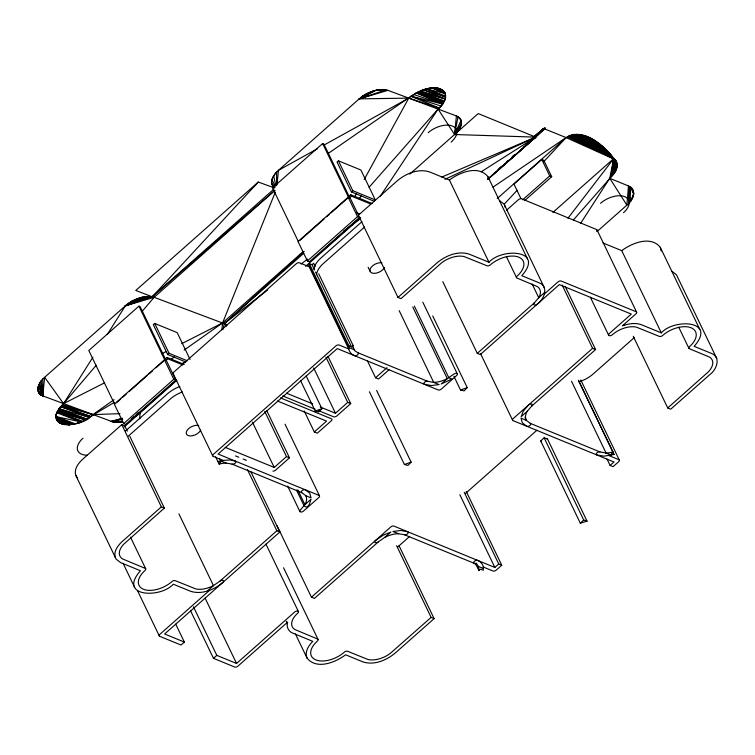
<?xml version="1.0" encoding="UTF-8"?>
<svg xmlns="http://www.w3.org/2000/svg" width="755" height="755" viewBox="0 0 755 755"><rect width="100%" height="100%" fill="white"/><g stroke="black" fill="none" stroke-linecap="round" stroke-linejoin="round"><path stroke-width="1.13" d="M573.47 219.894L613.551 174.245L613.711 158.597C603.471 145.111 583.738 127.133 566.099 137.599L497.234 198.546M139.807 418.827L139.996 412.947L137.637 413.023M613.551 174.245C617.279 170.045 619.204 162.231 613.711 158.597L579.878 134.522M96.281 365.222L63.562 403.642C38.694 428.849 81.285 429.519 92.903 414.608L114.033 399.669M369.101 187.268L438.079 109.088C443.572 104.926 449.621 94.62 441.883 89.666M612.711 175.283L613.711 158.597L611.21 155.322M122.301 418.185L111.24 421.469L122.584 421.724L117.544 422.356L113.118 422.007L42.771 395.875C33.833 392.685 38.883 381.209 44.639 377.292L125.368 305.841C133.144 299.405 143.941 294.469 154.124 297.319L227.434 324.848M42.752 379.104L42.771 395.875L38.099 386.588L37.75 390.014L42.771 395.875L44.639 377.292L63.562 403.642L104.36 382.927M221.885 329.878L222.583 322.913L275.292 192.176M380.322 196.187L438.079 109.088L454.557 134.522C460.333 130.615 465.439 119.205 456.416 115.94L387.957 90.355C377.774 87.504 366.977 92.431 359.201 98.877L278.472 170.328C273.971 174.094 268.638 181.804 273.65 187.146M277.076 184.258L278.472 170.328L317.449 148.726M456.416 115.94L454.557 134.522L535.663 137.117L545.176 127.708L534.587 137.014M611.795 176.302L613.711 158.597L609.502 153.303M610.804 177.302L613.711 158.597L607.718 151.34M314.552 269.95L312.013 264.675L309.286 263.561L309.191 266.76L348.763 348.989L339.089 345.026A2.407 1.35 -25.7 0 0 335.918 345.894L213.429 454.302A2.407 1.35 -25.7 0 0 213.259 456.398L222.942 460.361M313.589 263.391L312.013 264.675M309.286 263.561L348.857 345.79C347.781 349.952 350.518 354.284 354.482 355.662A2.407 1.35 -25.7 0 0 357.596 354.841A2.407 1.35 -25.7 0 0 357.917 352.745L355.124 350.99L353.104 347.63M318.695 273.791L353.17 345.62A19.63 11.004 -25.7 0 0 354.18 349.858M474.178 563.296A2.407 1.35 -25.7 0 1 474.499 561.201A2.407 1.35 -25.7 0 1 477.613 560.38C481.577 561.758 484.314 566.099 483.228 570.251L480.51 569.138L478.925 570.421A19.63 11.004 -25.7 0 0 477.915 566.184L474.178 563.296L404.387 534.71L398.413 533.7L392.977 531.473L400.688 530.491L407.681 531.728A2.407 1.35 -25.7 0 1 407.558 533.776A2.407 1.35 -25.7 0 1 404.435 534.719M605.878 149.452L613.711 158.597L609.738 178.284L628.471 185.956C637.503 189.411 632.945 201.028 626.895 205.143L597.063 231.549M223.121 329.246L224.207 323.687L304.208 251.415M276.604 185.551L276.585 172.14C274.008 175.179 271.262 178.831 271.583 183.05L275.179 187.231M445.224 98.952L420.497 90.836L423.395 89.732L445.224 98.952L419.063 91.459L444.468 100.962L445.224 98.952L445.601 97.027L426.301 88.873L419.063 91.459L412.287 95.338L328.104 153.529M460.399 118.903L458.049 116.714L454.557 134.522L458.058 130.841M56.04 415.703L56.748 412.777L81.144 421.903L78.246 422.998M633.294 190.59L633.7 193.903L632.718 197.612L630.397 201.443L630.132 186.806L632.567 189.146L633.7 193.903L630.397 201.443M56.181 414.75L56.748 412.777L56.002 416.628L73.905 424.197L56.049 417.515L72.489 424.47L56.191 418.374L71.102 424.669L56.427 419.185L69.734 424.81C65.128 424.952 59.239 424.47 56.757 419.959L69.734 424.81L61.523 423.914M461.097 120.271L454.557 134.522L459.389 128.954L461.097 125.236L454.557 134.522L461.447 123.471L461.097 120.271L458.049 116.714M414.344 306.058L448.838 377.745L451.981 379.029L441.213 383.993L447.271 378.632L453.746 374.206A2.407 1.35 -25.7 0 1 456.85 373.451A2.407 1.35 -25.7 0 1 456.633 375.528L441.326 389.08A2.407 1.35 -25.7 0 1 438.155 389.939L337.249 348.593L218.101 454.048L319.006 495.393A2.407 1.35 -25.7 0 1 318.836 497.488L303.529 511.041A2.407 1.35 -25.7 0 1 300.405 511.928A2.407 1.35 -25.7 0 1 300.424 509.908L304.897 504.651L310.947 499.291C310.107 502.292 308.465 509.842 304.086 505.869L296.479 490.052M442.798 281.672L477.292 353.359L534.313 302.897L538.73 297.687L544.789 292.327M527.283 411.23L521.139 416.751L523.29 411.126L528.566 405.001A2.407 1.35 -25.7 0 1 531.68 404.114A2.407 1.35 -25.7 0 1 531.671 406.133L527.283 411.23A19.63 11.004 -25.7 0 0 526.518 420.478L530.255 423.357A2.407 1.35 -25.7 0 1 529.934 425.461A2.407 1.35 -25.7 0 1 526.82 426.273L522.337 422.809L521.026 418.128L526.518 420.478M354.652 196.989L356.341 193.903M364.231 179.482L408.738 98.122L416.25 92.884L443.355 103.01L417.647 92.148L443.959 101.982L419.063 91.459M63.562 403.642L92.903 357.209M107.257 334.493L125.368 305.841L132.248 301.037L127.482 304.114M580.501 223.508L609.738 178.284L626.895 205.143L628.471 185.956L628.783 203.321L630.132 186.806L633.7 193.903M567.92 218.289L613.711 158.597L603.972 147.64M60.579 406.634L89.354 417.392L86.749 419.072L58.965 408.691L60.579 406.634L90.591 416.496L114.373 402.33M366.081 94.073L361.315 97.15L373.97 90.77L359.201 98.877L408.738 98.122L439.146 108.107L442.675 104.048L416.25 92.884M141.949 311.617L154.124 297.319L274.848 190.468M359.021 198.688L361.352 196.055M134.824 299.744L125.368 305.841L152.236 296.781L258.276 182.049L273.942 187.759M504.331 204.067L517.166 190.251M543.638 161.768L566.099 137.599L614.768 159.456M306.181 375.981L321.913 408.663L318.752 411.937L315.184 411.003L300.471 380.426M432.738 315.958L467.241 387.636L464.08 390.911L460.503 389.976L453.915 376.273M376.632 390.486L411.135 462.173L407.974 465.439L404.406 464.504L369.393 391.769M533.823 137.051L543.524 128.463L536.588 135.013L543.524 128.463L566.099 137.599L492.987 187.146M541.845 130.087L543.524 128.463L533.927 137.108M540.269 131.578L543.524 128.463L533.983 137.25M538.513 133.22L543.524 128.463L534.21 137.07M540.74 440.986L544.128 437.787L547.479 438.929L587.05 521.158L580.312 523.206L540.74 440.986L541.278 440.76M580.312 523.206L583.7 520.006L587.05 521.158M534.531 136.91L543.524 128.463L534.502 136.825M534.096 137.278L543.524 128.463L534.342 137.004M526.178 144.431L527.915 142.837L526.471 144.233M532.379 138.882L543.524 128.463M498.998 168.535L501.622 166.175M258.276 182.049L135.787 290.467L152.236 296.781L274.829 190.449M166.062 360.484L140.156 306.662L138.911 306.152L88.797 350.499L114.703 404.321M349.782 197.867L323.886 144.045L322.63 143.535L272.527 187.882L298.433 241.704M152.236 296.781L274.103 188.92M190.081 359.437L177.18 332.634L154.699 323.423L153.303 324.65L167.695 354.548L185.89 362.004M338.419 160.806L337.032 162.032L351.424 191.93L373.904 201.141L375.292 199.915L360.899 170.017L338.419 160.806L352.811 190.704L375.292 199.915M167.695 354.548L169.082 353.321L187.287 360.777M351.424 191.93L352.811 190.704M164.439 359.824L114.326 404.17L123.678 423.602L125.679 424.423L175.783 380.076L166.43 360.635L164.439 359.824L173.792 379.255L175.783 380.076M165.383 358.946L167.091 357.426L184.22 364.448M348.159 197.206L298.055 241.553L307.408 260.985L309.408 261.806L359.512 217.459L357.511 216.638L348.159 197.206L350.16 198.018L397.979 297.423L400.981 298.659L441.835 262.627A19.63 11.004 -25.7 0 1 464.108 256.558L487.06 265.798A2.407 1.35 -25.7 0 0 490.174 264.986L491.241 264.08A21.64 12.127 -25.7 0 1 518.751 257.162A21.64 12.127 -25.7 0 1 518.156 275.103L517.147 276.037A2.407 1.35 -25.7 0 0 517.033 278.085L537.239 286.523A19.63 11.004 -25.7 0 1 538.645 297.848M349.112 196.328L350.82 194.809L372.234 203.586M116.459 402.764L120.857 398.876M122.612 397.319L126.132 394.204M129.643 391.099L147.225 375.537M148.99 373.98L152.501 370.865M156.021 367.751L164.807 359.975L138.911 306.152M300.188 240.147L323.923 219.139M326.556 216.808L329.199 214.477M330.954 212.919L348.536 197.357L322.63 143.535M166.024 360.286L167.742 358.776L182.729 364.91M348.895 198.433L351.471 196.158L370.733 204.048M184.163 350.084L222.583 322.913L302.774 251.934M303.689 253.34L224.207 323.687L226.566 325.867L224.207 323.687L267.742 289.92M127.321 431.133L124.783 425.858L121.791 424.631L82.814 459.125C78.426 463.089 73.773 469.082 75.764 475.348L116.157 559.162L120.555 562.579L140.449 570.742C117.223 597.12 160.636 598.526 173.272 584.191L190.581 591.278C201.83 594.912 214.137 589.721 222.8 582.492A2.407 1.35 -25.7 0 0 223.018 580.425A2.407 1.35 -25.7 0 0 219.913 581.171L213.439 585.606L207.38 590.967M358.408 215.203L397.385 180.709C406.048 173.48 418.355 168.289 429.595 171.923L449.404 180.039L488.976 262.259C501.603 247.904 545.025 249.358 521.799 275.707L539.108 282.804C549.14 286.617 544.072 299.537 537.362 304.076A2.407 1.35 -25.7 0 1 534.238 304.954A2.407 1.35 -25.7 0 1 534.257 302.944M123.678 423.602L173.792 379.255M307.408 260.985L357.511 216.638M140.109 412.334L176.491 380.142M323.838 249.716L360.211 217.525M124.15 426.962L176.849 380.322M305.652 266.326L360.22 218.025M409.805 174.131L478.217 113.58L535.663 137.117L487.89 179.199M125.519 430.954L167.638 393.666A22.037 12.354 -25.7 0 1 179.794 386.579M361.985 221.649L320.743 258.153A22.037 12.354 -25.7 0 0 313.938 269.384M128.105 436.333L170.224 399.055A22.037 12.354 -25.7 0 1 182.38 391.968M364.571 227.038L323.329 263.533A22.037 12.354 -25.7 0 0 316.524 274.773M506.596 161.863L508.351 160.305M511.862 157.2L514.495 154.869L512.683 156.398M487.881 179.341L544.865 128.897M524.725 200.575L551.697 176.708L543.779 160.268L541.788 159.447L513.947 184.088L520.874 198.471M213.646 585.502A19.63 11.004 -25.7 0 1 195.639 588.872L175.188 580.652A2.407 1.35 -25.7 0 0 172.074 581.463L171.007 582.369A21.64 12.127 -25.7 0 1 143.497 589.287A21.64 12.127 -25.7 0 1 144.092 571.346L145.102 570.412A2.407 1.35 -25.7 0 0 145.215 568.364L122.508 558.908A19.63 11.004 -25.7 0 1 123.716 544.204L164.363 508.087L161.362 506.86L122.386 541.354C118.007 545.318 113.344 551.301 115.336 557.567M397.979 297.423L436.956 262.929C445.62 255.709 457.926 250.518 469.166 254.142L488.976 262.259M215.59 456.747L219.139 464.127L220.743 462.702L218.025 461.588L222.697 460.399L230.69 460.003L235.334 461.116A2.407 1.35 -25.7 0 1 235.22 463.155A2.407 1.35 -25.7 0 1 232.096 464.108L226.066 463.079L220.63 460.852L219.62 458.747M348.857 345.79L351.585 346.904L353.189 345.479M506.577 210.183L518.449 199.679A2.407 1.35 -25.7 0 1 521.62 198.81L596.554 229.511A2.407 1.35 -25.7 0 1 596.799 231.153M522.734 199.764L549.697 175.887L551.697 176.708M552.896 212.419L613.711 158.597L615.391 160.117M225.226 447.366L274.235 467.449L286.485 456.605L289.476 457.832L275.566 470.148A2.407 1.35 -25.7 0 1 272.904 471.129M304.19 410.909L314.325 431.964L326.566 421.12L277.566 401.047M320.233 406.992L335.475 413.24L347.725 402.396L350.726 403.623L336.805 415.948A2.407 1.35 -25.7 0 1 333.635 416.807L318.459 410.597M367.459 360.918L375.565 377.764L386.938 367.694M388.995 369.752L378.557 378.991L375.565 377.764M209.711 590.202L159.947 634.238A2.407 1.35 -25.7 0 0 159.777 636.333L181.011 645.034L184.352 642.071L175.726 624.149M219.856 581.218L276.868 530.756L279.86 531.982L164.618 633.992L184.352 642.071M544.459 293.912L558.03 281.898A2.407 1.35 -25.7 0 1 561.192 281.039L636.125 311.739A2.407 1.35 -25.7 0 1 635.955 313.835L622.384 325.849C628.434 323.678 635.323 322.451 641.514 324.763L661.323 332.88C673.988 318.459 717.354 320.063 694.138 346.328L711.446 353.416C721.487 357.228 716.41 370.158 709.7 374.688L670.733 409.182L667.731 407.955L633.237 336.268M190.647 610.899L213.476 658.332L216.817 655.378L236.551 663.466L294.733 611.965A2.407 1.35 -25.7 0 1 297.848 611.088A2.407 1.35 -25.7 0 1 297.838 613.098L296.054 614.815A19.63 11.004 -25.7 0 0 294.846 629.528L317.553 638.985A2.407 1.35 -25.7 0 1 317.44 641.023L316.43 641.958A21.64 12.127 -25.7 0 0 315.845 659.908A21.64 12.127 -25.7 0 0 343.346 652.99L344.412 652.084A2.407 1.35 -25.7 0 1 347.526 651.263L367.978 659.492A19.63 11.004 -25.7 0 0 390.25 653.415L431.114 617.392L434.116 618.619L395.139 653.113C386.475 660.332 374.169 665.523 362.919 661.899L345.611 654.802C335.465 662.409 316.694 670.062 307.087 658.162L295.413 633.917M276.934 525.499L311.438 597.186L390.769 526.962A2.407 1.35 -25.7 0 1 393.94 526.103L494.846 567.449L498.744 563.994L501.745 565.221L496.177 570.148A2.407 1.35 -25.7 0 1 493.006 571.016L483.323 567.052M531.614 406.181L595.591 349.556L592.59 348.329L513.258 418.553A2.407 1.35 -25.7 0 0 513.079 420.648L613.994 461.994L610.097 465.439L607.048 459.115M378.406 541.788L314.429 598.413L311.438 597.186M624.715 325.075L624.206 325.235M397.857 546.865L409.267 536.767M634.323 337.56L593.081 374.065A22.037 12.354 -25.7 0 1 579.132 381.747M465.571 493.392L536.947 430.218M578.453 380.227L612.947 451.915L611.342 453.34L614.07 454.453L578.556 380.662M667.731 407.955L708.379 371.837A19.63 11.004 -25.7 0 0 709.587 357.134L689.372 348.697A2.407 1.35 -25.7 0 1 689.494 346.658L690.495 345.724A21.64 12.127 -25.7 0 0 691.089 327.774A21.64 12.127 -25.7 0 0 663.579 334.691L662.512 335.598A2.407 1.35 -25.7 0 1 659.398 336.419L636.456 327.17A19.63 11.004 -25.7 0 0 614.183 333.248L612.182 334.871A2.407 1.35 -25.7 0 1 609.077 335.616A2.407 1.35 -25.7 0 1 609.294 333.55L631.284 314.08L559.351 284.607L480.293 354.586L477.292 353.359M490.712 176.51L535.663 137.117L441.798 177.057M487.787 179.001L490.448 176.67M492.213 175.122L494.874 172.801M497.536 170.47L535.663 137.117L444.959 179.312M523.281 147.216L535.663 137.117L481.095 171.866M529.623 141.968L535.663 137.117L532.001 139.628M526.631 144.186L535.663 137.117L532.237 139.694M449.404 180.039C459.531 172.442 478.349 164.75 487.928 176.679L527.5 258.908M602.981 242.959L621.742 250.651C631.869 243.063 650.697 235.371 660.276 247.3L699.847 329.52M301.094 264.061L307.578 259.031M343.695 231.021L360.654 218.535M170.715 359.588L174.556 356.879M131.398 418.61L139.996 412.947L136.674 413.929M368.657 92.771L361.315 97.15L371.3 91.666M154.124 297.319L125.368 305.841L137.467 298.631M133.116 417.751L137.882 414.665L135.664 415.231M384.606 537.503L378.34 541.835A2.407 1.35 -25.7 0 1 375.244 542.59A2.407 1.35 -25.7 0 1 375.461 540.514L382.983 535.314L390.873 532.048L384.606 537.503A19.63 11.004 -25.7 0 1 398.612 533.691M181.861 363.721L184.928 361.966M323.602 145.309L408.738 98.122M150.122 296.479L125.368 305.841L140.128 297.734M161.9 353.718L166.091 351.594M181.785 343.629L222.583 322.913M387.957 90.355L359.201 98.877L376.613 90.09L383.955 89.515L379.18 89.656M147.81 296.422L125.368 305.841L142.77 297.055M321.913 408.663L315.184 411.003M467.241 387.636L460.503 389.976M411.135 462.173L404.406 464.504M125.368 305.841L145.347 296.621M76.793 423.461L81.144 421.903L57.172 411.768L85.391 419.856L82.578 421.271L57.172 411.768M359.201 98.877L386.069 89.807L376.613 90.09M219.139 464.127L219.346 464.061A19.63 11.004 -25.7 0 1 226.273 463.07M612.947 451.915L612.749 451.981A19.63 11.004 -25.7 0 1 605.821 452.972L599.998 451.934L530.208 423.338M614.07 454.453L604.009 456.171L596.752 454.925A2.407 1.35 -25.7 0 1 596.875 452.887A2.407 1.35 -25.7 0 1 599.998 451.934M122.338 418.638L111.24 421.469L122.754 419.506M546.941 439.042L547.479 438.929M433.483 382.351L439.117 384.569L431.407 385.56L424.414 384.314A2.407 1.35 -25.7 0 1 424.536 382.266A2.407 1.35 -25.7 0 1 427.651 381.322L433.483 382.351A19.63 11.004 -25.7 0 0 447.479 378.538M605.821 452.972L611.456 455.19M90.591 416.496L61.504 405.624L92.903 414.608L119.979 413.655M117.544 422.356L113.118 422.007L122.584 421.724M113.118 422.007L120.007 422.168M445.45 94.356L445.214 93.544L426.301 88.873L431.907 87.92L445.214 93.544L445.639 96.102L426.301 88.873L431.907 87.92L444.884 92.771C440.212 85.787 430.237 87.571 423.395 89.732L445.601 97.027M56.757 419.959L58.984 422.555L69.734 424.81M439.117 88.495L431.907 87.92C436.616 87.674 442.232 88.288 444.884 92.771L436.928 88.033L442.656 90.175M439.146 108.107L411.05 96.234L442.675 104.048L413.561 94.479M58.965 408.691L89.354 417.392M411.05 96.234L441.062 106.096M62.495 404.623L92.903 414.608M86.749 419.072L58.286 409.72L85.391 419.856L57.682 410.748M356.388 212.589L359.597 213.91M309.191 266.76L299.518 262.797A2.407 1.35 -25.7 0 0 296.347 263.665L173.858 372.073A2.407 1.35 -25.7 0 0 173.688 374.169M354.123 349.744L348.687 347.517L309.116 265.288M357.87 352.717L427.707 381.341M609.153 455.68L618.826 459.644A2.407 1.35 -25.7 0 1 618.656 461.739L613.088 466.666L610.097 465.439M286.475 393.157L312.608 403.868M282.691 395.941L315.212 409.257M280.464 397.904L331.407 418.78A2.407 1.35 -25.7 0 1 331.237 420.875L317.317 433.191L314.325 431.964M235.541 455.916L238.788 457.247M243.129 459.021L246.375 460.361M232.04 464.089L301.877 492.704M477.915 566.184L483.408 568.524M213.476 658.332L234.711 667.033A2.407 1.35 -25.7 0 0 237.882 666.174L287.636 622.129C285.975 626.565 288.504 631.746 292.987 633.237L312.796 641.354C308.559 645.553 304.35 652.084 307.087 658.162M671.874 271.187L676.461 274.801L716.759 358.474M499.536 200.575L504.113 204.18L544.412 287.853M567.25 136.693L613.711 158.597L615.92 160.834M568.506 135.928L613.711 158.597L616.363 161.598M569.865 135.296L613.711 158.597L616.712 162.41M571.327 134.805L613.711 158.597L616.967 163.259M572.885 134.465L613.711 158.597L617.128 164.156M58.984 422.555L60.598 423.517M574.517 134.258L613.711 158.597L617.194 165.071M576.235 134.201L613.711 158.597L617.165 166.034M578.028 134.286L613.711 158.597L617.033 167.015M581.784 134.9L613.711 158.597L616.807 168.016M272.63 185.947L274.225 187.136M583.738 135.419L613.711 158.597L616.495 169.035M585.729 136.07L613.711 158.597L616.08 170.064M587.749 136.863L613.711 158.597L615.58 171.111M589.797 137.797L613.711 158.597L614.995 172.159M591.854 138.854L613.711 158.597L614.315 173.206M271.942 184.579L274.273 186.74M38.798 392.921L41.148 395.101L37.75 390.014M593.911 140.034L613.711 158.597L602.018 145.913M595.969 141.336L613.711 158.597L600.036 144.28M598.017 142.761L613.711 158.597M38.099 391.543L41.148 395.101M305.567 495.563L301.84 492.685A2.407 1.35 -25.7 0 1 302.16 490.58A2.407 1.35 -25.7 0 1 305.275 489.769L309.758 493.232L311.06 497.913L305.567 495.563A19.63 11.004 -25.7 0 1 304.812 504.812M77.642 478.208L75.764 475.348M271.932 179.614L275.046 185.815M678.726 327.16L688.871 348.244M621.742 250.651L661.323 332.88M597.063 229.982L636.635 312.202M541.788 159.447L549.697 175.887M590.353 297.243L608.624 335.192M565.146 286.305L595.591 349.556M562.154 285.079L592.59 348.329M580.784 379.991L619.336 460.116M532.133 283.984L538.73 297.687M571.526 381.275L606.02 452.962M506.378 256.549L516.533 277.632M544.128 437.787L583.7 520.006M524.942 417.194L526.462 420.356M480.614 353.765L512.579 420.176M422.809 302.198L457.303 373.885M412.768 306.955L447.271 378.632M350.82 194.809L351.471 196.158M399.187 310.664L433.681 382.341M368.147 267.27L370.139 271.413M466.231 491.43L501.745 565.221M464.24 492.317L498.744 563.994M459.842 494.704L494.846 567.449M476.452 563.136L477.972 566.297M475.348 563.183L478.897 570.563M313.618 263.25L315.137 266.411M315.562 272.055L351.585 346.904M327.925 356.247L350.726 403.623M325.933 357.124L347.725 402.396M313.693 367.968L335.475 413.24M399.102 545.874L434.116 618.619M396.611 545.705L431.114 617.392M285.022 424.178L319.516 495.865M266.675 410.456L289.476 457.832M264.694 411.333L286.485 456.605M297.791 489.901L304.897 504.651M287.664 486.116L299.839 511.418M252.444 422.177L274.235 467.449M250.943 471.894L279.86 531.982M247.442 469.61L276.868 530.756M283.559 567.751L318.063 639.438M265.949 544.128L298.423 611.597M154.699 323.423L169.082 353.321M167.091 357.426L167.742 358.776M173.178 373.706L212.75 455.926M286.353 621.261L287.306 623.715L286.296 621.61M178.935 513.919L213.439 585.606M129.86 436.399L164.363 508.087M121.791 424.631L161.362 506.86M205.096 598.102L236.551 663.466M193.478 606.888L216.817 655.378M130.502 537.192L145.715 568.817M137.457 590.542L159.267 635.87M123.074 563.296L134.739 587.541M660.276 247.3L661.163 251.037M487.928 176.679L488.749 179.407M504.84 205.624L505.284 207.389M38.788 384.748L42.771 395.875L41.129 380.973M273.64 175.896L275.868 185.654M39.798 382.861L42.771 395.875M600.536 203.312A18.431 10.334 -25.7 0 1 624.829 196.687A18.431 10.334 -25.7 0 1 623.507 212.731M428.189 132.701A18.431 10.334 -25.7 0 1 452.49 126.076A18.431 10.334 -25.7 0 1 451.169 142.11M384.437 267.506A8.012 4.492 -25.7 0 1 374.169 273.367A8.012 4.492 -25.7 0 1 371.007 267.496A8.012 4.492 -25.7 0 1 381.888 262.797M87.061 455.199A18.431 10.334 -25.7 0 1 83.003 438.221M200.707 430.123A8.012 4.492 -25.7 0 1 190.222 435.975A8.012 4.492 -25.7 0 1 187.542 429.774A8.012 4.492 -25.7 0 1 198.725 425.537M81.144 421.903L75.34 423.857L56.002 416.628L81.144 421.903"/></g></svg>
